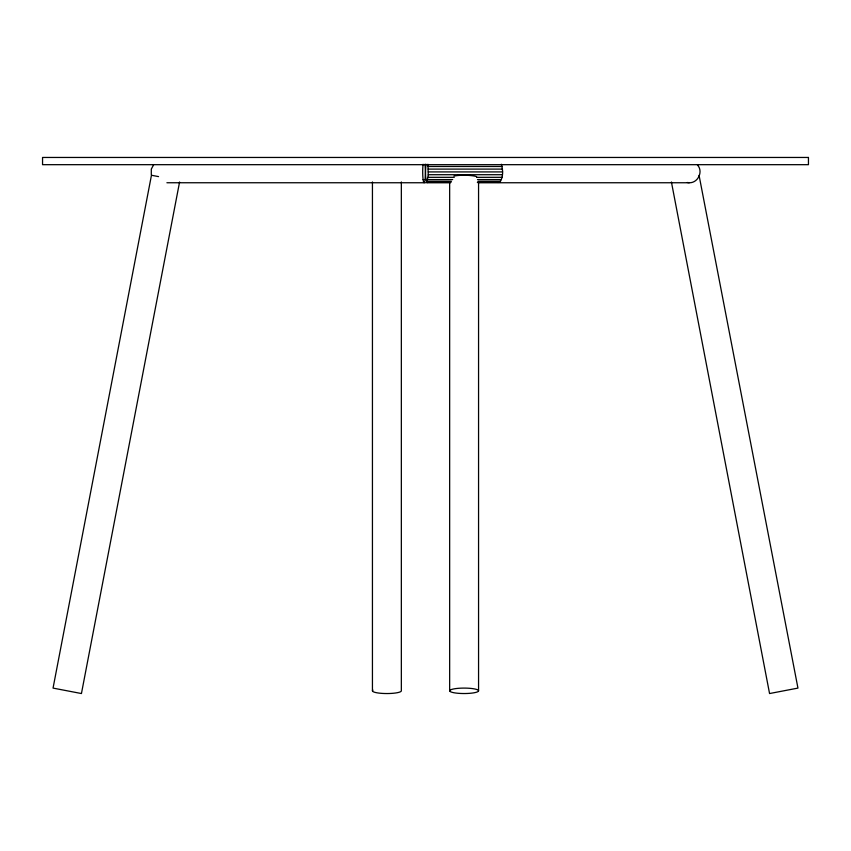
<?xml version="1.0" encoding="UTF-8"?>
<svg xmlns="http://www.w3.org/2000/svg" width="851" height="851" viewBox="0 0 851 851"><rect width="100%" height="100%" fill="white"/><g stroke="black" fill="none" stroke-linecap="round" stroke-linejoin="round"><path stroke-width="1.28" d="M425.085 164.243L425.691 177.327L426.904 182.752L428.255 174.71L427.893 164.243M497.41 182.38L499.548 182.38C503.601 177.455 503.015 170.051 501.388 164.243M425.915 164.243L425.085 179.572M179.582 181.997L81.441 693.544L53.049 688.097L151.457 175.253L158.552 176.614M153.531 164.998L151.297 169.104L151.297 174.71M699.065 175.349L797.951 688.097L769.559 693.544L671.418 181.997M478.028 182.752L689.225 182.752C698.022 183.114 703.543 171.423 697.469 164.998M428.117 166.488L502.037 166.488M428.255 169.104L502.452 169.104M428.308 171.913L502.59 171.913M428.255 174.71L502.452 174.71M428.117 177.327L454.296 177.327M476.549 177.327L502.037 177.327M427.893 179.572L452.689 179.572M477.475 179.572L501.388 179.572M427.606 181.295L451.445 181.295M477.943 181.295L500.537 181.295M427.266 182.38L450.987 182.38M477.347 182.38L499.548 182.38M166.902 182.752L425.5 182.752M426.904 182.752L450.498 182.752M687.363 182.497L689.225 182.752M478.56 181.954L478.56 690.821A14.446 2.723 0 0 1 456.891 693.171A14.446 2.723 0 0 1 456.891 688.459A14.446 2.723 0 0 1 478.56 690.821M449.658 181.954L449.658 690.821M401.342 181.954L401.342 690.821A14.446 2.723 0 0 1 385.003 693.522A14.446 2.723 0 0 1 372.929 690.118M372.44 181.954L372.44 690.821M453.891 176.051A14.446 2.723 0 0 1 476.624 176.614M425.085 179.572A10.691 1.394 -90 0 1 423.107 179.572M423.107 179.572A10.893 1.425 -90 0 1 423.107 164.254M808.45 157.456L42.55 157.456L42.55 164.679L808.45 164.679L808.45 157.456"/></g></svg>
